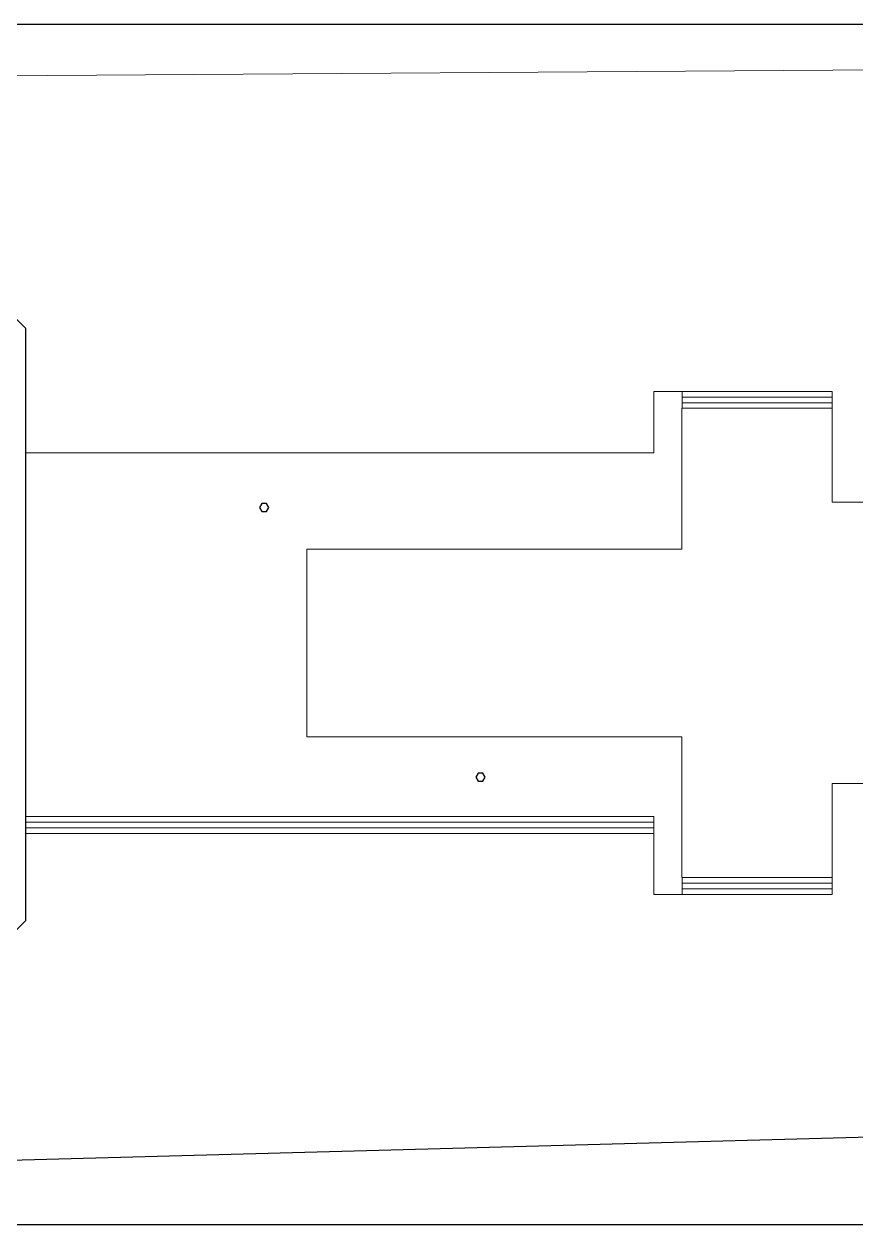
# Model space of a CAD drawing. Extents: x 387222 to 388513, y 9633222 to 9634061.
# Drawn here: x 387772.6 to 387817, y 9633514.8 to 9633578.8 of the extents above; entities that cross this region are included whole.
import ezdxf
from ezdxf.enums import TextEntityAlignment as Align

# ---------------------------------------------------------------- set-up
doc = ezdxf.new("R2010")
doc.units = 0
doc.header["$LTSCALE"] = 0.049213
doc.layers.add('50-Legendas', color=1, linetype='Continuous')
doc.layers.add('MEIO-FIO', color=3, linetype='Continuous')
doc.layers.add('ARQ_ALVENARIA', color=1, linetype='Continuous', lineweight=0)
doc.layers.add('COTA', color=7, linetype='Continuous', lineweight=9)
doc.styles.add('r80', font='romans.shx')

# ---------------------------------------------------------------- blocks, each defined once
blk = doc.blocks.new('cvg_id14')
blk.add_lwpolyline([(0.43, 0.25), (0, 0.5), (-0.43, 0.25), (-0.43, -0.25), (0, -0.5), (0.43, -0.25)], close=True)
at = {"color": 3, "style": 'r80'}
blk.add_attdef('ID14_A', text='', height=0.2, dxfattribs=at).set_placement((0, 0), align=Align.MIDDLE)

msp = doc.modelspace()

# ---------------------------------------------------------------- linework, layer by layer
msp.add_line((387833.419, 9633519.859), (387744.452, 9633517.464))
msp.add_lwpolyline([(387858.952, 9633514.764), (387734.952, 9633514.764), (387734.952, 9633578.764), (387858.952, 9633578.764)], close=True)
at = {"layer": 'ARQ_ALVENARIA'}
msp.add_lwpolyline([(387807.693, 9633533.274), (387807.693, 9633540.784), (387787.693, 9633540.784), (387787.693, 9633550.784), (387807.693, 9633550.784), (387807.693, 9633558.294), (387815.693, 9633558.294), (387815.693, 9633553.284), (387823.693, 9633553.284), (387823.693, 9633538.284), (387815.693, 9633538.284), (387815.693, 9633533.274)], close=True, dxfattribs=at)
at = {"layer": 'COTA'}
for p, q in [((387736.952, 9633575.764), (387832.129, 9633576.414)), ((387806.202, 9633555.914), (387806.202, 9633559.174)), ((387807.702, 9633559.174), (387806.202, 9633559.174)), ((387807.702, 9633558.874), (387807.702, 9633559.174)), ((387807.702, 9633559.174), (387815.702, 9633559.174)), ((387815.702, 9633558.874), (387815.702, 9633559.174)), ((387807.702, 9633558.574), (387807.702, 9633558.874)), ((387807.702, 9633558.874), (387815.702, 9633558.874)), ((387807.702, 9633558.274), (387807.702, 9633558.574)), ((387807.702, 9633558.574), (387815.702, 9633558.574)), ((387815.702, 9633558.574), (387815.702, 9633558.874)), ((387815.702, 9633558.274), (387815.702, 9633558.574)), ((387772.702, 9633555.914), (387806.202, 9633555.914)), ((387772.702, 9633536.534), (387806.202, 9633536.534)), ((387772.702, 9633536.234), (387806.202, 9633536.234)), ((387806.202, 9633536.534), (387806.202, 9633532.374)), ((387772.702, 9633535.934), (387806.202, 9633535.934)), ((387772.702, 9633535.634), (387806.202, 9633535.634)), ((387807.702, 9633533.274), (387807.702, 9633532.974)), ((387807.702, 9633532.974), (387815.702, 9633532.974)), ((387807.702, 9633532.974), (387807.702, 9633532.674)), ((387815.702, 9633533.274), (387815.702, 9633532.974)), ((387815.702, 9633532.974), (387815.702, 9633532.674)), ((387807.702, 9633532.374), (387806.202, 9633532.374)), ((387807.702, 9633532.674), (387815.702, 9633532.674)), ((387807.702, 9633532.674), (387807.702, 9633532.374)), ((387807.702, 9633532.374), (387815.702, 9633532.374)), ((387815.702, 9633532.674), (387815.702, 9633532.374))]:
    msp.add_line(p, q, dxfattribs=at)
at = {"layer": 'MEIO-FIO'}
msp.add_lwpolyline([(387772.702, 9633562.564), (387772.702, 9633530.964), (387771.002, 9633529.264), (387749.902, 9633529.264), (387748.202, 9633530.964), (387748.202, 9633562.564), (387749.902, 9633564.264), (387771.002, 9633564.264)], close=True, dxfattribs=at)

# ---------------------------------------------------------------- block references
at = {"layer": '50-Legendas', "xscale": 0.5, "yscale": 0.5, "zscale": 0.5, "rotation": 90}
for p in [(387785.426, 9633553.005), (387796.958, 9633538.627)]:
    msp.add_blockref('cvg_id14', p, dxfattribs=at)

doc.saveas('drawing.dxf')
